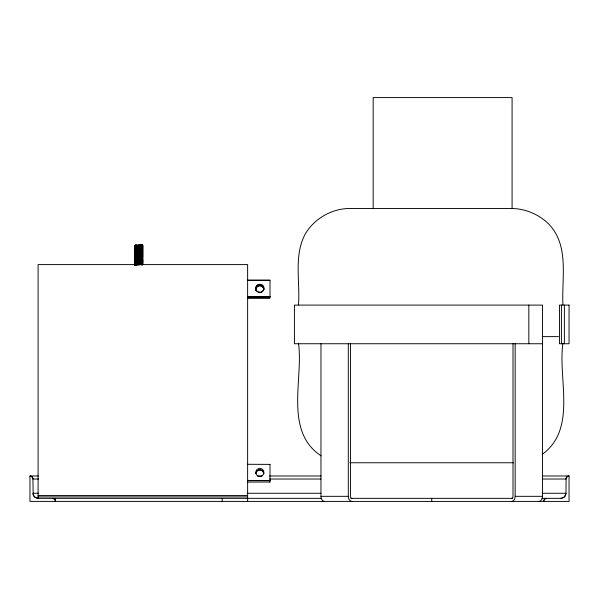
<?xml version="1.0" encoding="UTF-8"?>
<svg xmlns="http://www.w3.org/2000/svg" width="599" height="599" viewBox="0 0 599 599"><rect width="100%" height="100%" fill="white"/><g stroke="black" fill="none" stroke-linecap="round" stroke-linejoin="round"><path stroke-width="0.9" d="M139.694 264.915L139.837 245.141M140.713 245.081L137.733 245.276L137.875 265.043M136.976 245.081L137.029 265.11M140.548 264.855L140.825 245.081L134.715 245.59L135.741 245.942L135.262 245.425M141.663 245.156C141.079 251.475 141.858 258.356 141.274 264.803M542.432 454.207C577.294 428.787 557.624 378.501 562.948 343.145M135.262 245.5L135.741 245.178M135.262 246.511L135.741 246.196L135.262 245.553M136.302 265.162C135.711 259.023 136.497 252.696 135.913 246.533L134.715 246.481L142.854 245.972L135.269 246.159L134.715 246.608L142.307 246.414C144.045 245.837 140.66 245.942 142.263 245.081M141.836 245.433L142.719 245.081L142.188 245.665L142.719 246.107M135.389 253.04C133.27 250.457 138.983 250.449 142.307 250.487L142.854 250.165L142.307 249.723L135.269 250.232L134.715 250.547L135.269 250.996L135.741 251.026L135.262 250.711L135.741 249.94L135.262 249.626M135.262 250.584L135.741 250.262L134.715 249.528L135.269 249.214L142.854 249.019L135.269 249.978L135.741 250.008M135.262 251.602L142.307 250.741L142.854 251.056L142.307 251.505C141.454 252.216 133.337 250.891 135.269 253.025L135.741 253.063L135.262 252.673L135.741 251.977L135.262 251.662M135.262 253.632L135.741 252.995M135.913 249.731L134.715 249.656L142.854 249.147L141.836 249.498L142.307 250.075M135.741 254.013L135.262 254.65L135.741 255.099L134.715 254.747L142.307 253.789L142.854 254.111L142.307 254.553C141.454 255.271 133.337 253.946 135.269 256.08C135.718 256.2 135.681 257.226 135.262 257.832M135.913 250.749L134.715 250.674L142.854 250.165L141.836 250.517L142.854 251.183L134.715 251.692L135.913 251.767M135.262 259.734L135.741 259.097M135.262 260.752L135.741 260.438L134.715 260.722L135.741 261.201L135.262 259.794M135.741 255.032L135.269 255.316L142.307 254.807L142.854 255.129L142.307 255.571L135.269 256.08L135.741 257.061L134.715 256.776L142.307 255.825L142.854 256.14L141.836 256.619L142.307 257.196M135.262 261.77L135.741 261.456L135.262 260.812M135.262 257.765L135.741 258.147L134.715 257.667L142.854 257.158L142.307 257.256C142.195 259.839 142.921 255.638 142.188 254.8M135.741 262.145L135.262 262.916M135.741 263.163L135.262 264.953M135.262 264.825L135.741 264.503L134.715 264.915L135.913 264.99M135.741 264.249L135.269 264.219L142.854 263.261L135.269 263.455C133.337 265.731 141.454 263.493 142.307 263.964L142.854 264.406L141.836 265.013M134.857 245.455C135.307 244.602 135.404 246.234 134.857 246.488M135.389 246.152C134.49 247.245 135.756 248.465 134.857 249.671M134.857 247.492L135.389 247.17M134.857 248.503L135.389 248.188M134.857 249.521L135.389 249.206M142.188 245.388L142.704 245.081M135.389 252.022C134.895 251.513 134.887 250.719 135.389 250.225M134.857 250.554L135.389 250.24L134.857 249.648M142.719 246.092C142.263 247.38 142.263 248.78 142.719 250.045M134.857 251.558L135.389 251.243M134.857 252.576L135.389 252.254M135.389 253.018C134.154 253.662 136.115 254.103 134.857 254.627M134.857 253.609L135.389 253.295M135.389 254.29C134.386 255.039 135.861 255.93 134.857 256.784M134.857 255.623L135.389 255.309M134.857 256.642L135.389 256.327M134.857 257.802L135.389 257.345L134.857 256.769M134.857 257.675L135.389 257.36M142.719 253.212C142.233 253.811 142.233 254.553 142.719 255.137M135.389 260.153C134.895 259.644 134.887 258.858 135.389 258.356M134.857 258.693L135.389 258.379L134.857 257.787M134.857 259.696L135.389 259.374M135.389 261.171L134.857 260.842L135.389 260.138M134.857 260.73L135.389 260.408M135.389 261.157C134.513 262.519 135.733 263.605 134.857 264.923M134.857 261.748L135.389 261.426M134.857 262.744L135.389 262.429M134.857 263.762L135.389 263.448M134.857 264.78L135.389 264.466M142.719 260.333L142.188 260.662L142.719 261.366M142.719 261.351C141.813 262.437 143.086 263.71 142.188 264.736M135.262 249.693L135.741 247.911L134.715 247.499L135.741 246.96L135.269 245.904L142.854 245.081L134.715 245.463L136.302 245.837L135.913 246.533M135.741 248.997L135.269 248.959C133.337 246.825 141.454 248.151 142.307 247.432L142.854 247.117L142.307 246.668L135.269 247.177L135.741 247.215L135.262 246.571M135.741 249.251L135.269 248.959L142.854 248.008L135.269 248.196L135.741 248.233M135.262 253.564L135.741 254.081L135.269 254.043C133.337 251.909 141.454 253.235 142.307 252.516L142.854 252.201L142.307 251.76L135.269 252.269L135.741 252.299M135.741 254.335L135.269 254.043L142.854 253.092L135.269 253.28L135.741 253.317M135.741 257.383L135.269 257.098L142.854 256.267L134.715 256.776L135.913 256.851M135.913 258.888L134.715 258.813L142.854 258.304L134.715 258.686L142.307 257.862L142.854 257.285L134.715 257.795L135.913 257.87M135.389 262.19C132.993 260.236 141.544 261.224 142.307 260.655L142.854 260.34L142.307 259.891L135.269 260.146L142.307 259.637L142.854 259.322L142.307 258.88L134.715 259.831L135.741 260.183L135.262 259.667M135.262 262.849L135.741 263.231L135.269 263.201C133.337 261.067 141.454 262.392 142.307 261.673L142.854 261.359L142.307 260.909L135.269 261.419L135.741 261.456L135.262 261.703L135.741 262.22M541.998 498.353L560.911 498.353L564.513 496.871L565.995 493.269L566.1 478.242L567.523 476.385L569.05 475.98L569.05 501.408L29.95 501.408L29.95 475.98L38.373 475.98M136.145 245.081L135.269 245.148L137.029 245.081M135.741 263.485L135.269 263.201L142.854 262.25L135.269 262.437L135.741 262.474M142.307 245.118L134.715 245.59L135.913 245.665M134.715 264.915L142.854 264.406L142.307 264.983M562.948 304.958C561.48 277.824 569.769 244.879 548.048 223.36C538.291 214.143 525.503 208.849 512.085 208.467L349.344 208.467C331.434 208.766 314.512 218.538 305.295 233.895C293.54 255.706 300.286 281.418 298.482 304.958M247.627 280.197L269.999 280.197L269.999 297.995L247.627 297.995M247.627 280.28L269.999 280.28M247.627 296.468L269.999 296.468M247.627 296.557L269.999 296.557M247.627 297.905L269.999 297.905M542.492 336.623L558.44 336.623M542.499 343.744L294.416 343.744L294.416 305.093L542.499 305.093L542.499 496.324A5.084 3.594 -90 0 1 538.898 501.408M349.883 462.757L513.395 462.757M247.627 464.292L269.999 464.382M257.383 475.98L262.062 475.98M269.55 475.98L321.027 475.98M542.844 475.98L569.05 475.98A3.055 3.055 0 0 0 565.995 479.028L542.619 479.028M38.613 479.028L33.005 479.028A3.055 3.055 0 0 0 29.95 475.98L31.477 476.385L32.9 478.242L33.177 494.587L34.487 496.871L38.089 498.353L321.476 498.353M269.58 479.028L321.004 479.028M247.627 480.57L269.999 480.57M247.627 480.653L269.999 480.653M247.627 482.09L269.999 482.008M38.613 493.269L33.005 493.269A5.084 5.084 0 0 0 38.089 498.353L38.089 264.593L247.627 264.593L247.627 501.408M247.132 493.269L321.004 493.269M542.619 493.269L565.995 493.269A5.084 5.084 0 0 1 560.911 498.353M38.089 495.485L247.627 495.485M320.967 343.744L320.967 496.324L348.296 496.324A5.084 3.594 -90 0 0 351.898 501.408M511.568 501.408A5.084 3.594 -90 0 0 515.162 496.324L542.499 496.324M38.089 496.923L247.627 496.923M350.804 498.353L512.474 498.353M142.307 246.062L142.854 246.099L134.715 246.608L135.913 246.683M142.307 245.934L141.836 246.706L142.854 246.99L134.715 247.499L135.913 247.574M142.307 247.08L142.854 247.117L134.715 247.627L135.913 247.701M142.307 248.098L142.854 248.136L134.715 248.645L135.913 248.712M135.913 248.592L134.715 248.518L142.854 248.008L141.836 248.488L142.307 249.057M135.913 249.603L134.715 249.528L142.854 249.019L142.307 249.184M135.913 250.622L134.715 250.547L142.854 250.038L142.307 250.202M135.913 251.64L134.715 251.565L142.854 251.056L141.836 251.535L142.854 252.201L134.715 252.711L135.913 252.785M135.913 252.658L134.715 252.583L142.854 252.074L141.836 252.553L142.854 253.22L134.715 253.729L135.913 253.804M135.913 253.677L134.715 253.602L142.854 253.092L141.836 253.572L142.854 254.111L134.715 254.62L135.913 254.695M142.307 254.201L142.854 254.238L134.715 254.747L135.913 254.822M142.307 254.073L141.836 254.845L142.854 255.129L134.715 255.638L135.913 255.706M142.307 255.219L142.854 255.256L134.715 255.758L135.913 255.833M135.913 256.724L134.715 256.649L142.854 256.14L142.307 256.305M135.913 257.742L134.715 257.667L142.854 257.158L142.307 257.323M135.913 258.761L134.715 258.686L142.854 258.176L141.836 258.656L142.854 259.322L134.715 259.831L135.913 259.906M135.913 259.779L134.715 259.704L142.854 259.195L141.836 259.674L142.854 260.34L134.715 260.85L135.913 260.924M135.913 260.797L134.715 260.722L142.854 260.213L141.836 260.692L142.854 261.231L134.715 261.741L135.913 261.815M142.307 261.321L142.854 261.359L134.715 261.868L135.913 261.943M142.307 261.194L141.836 261.965L142.854 262.25L134.715 262.751L135.913 262.826M142.307 262.34L142.854 262.377L134.715 262.879L135.913 262.954M142.307 263.358L142.854 263.388L134.715 263.897L135.913 263.972M135.913 263.845L134.715 263.77L142.854 263.261L141.836 263.74L142.307 264.316M135.913 264.863L134.715 264.788L142.854 264.279L142.307 264.444M141.836 257.57L142.307 257.607L135.269 258.117L135.741 258.401M135.741 259.419L135.262 258.775M142.188 262.684L141.836 262.909L142.307 263.298M142.188 245.642L142.719 245.964M142.188 246.661L142.719 246.983M142.188 247.679L142.719 247.993M142.188 248.697L142.719 249.012M142.188 249.716C143.655 250.06 141.207 250.682 142.719 251.063M142.188 250.734C143.183 251.483 141.716 252.366 142.719 253.227M142.188 251.745L142.719 252.067M142.188 252.763L142.719 253.085M142.188 253.781L142.719 254.103M142.188 255.833L142.719 256.155M142.188 256.851L142.719 257.166M142.719 258.184L142.188 257.87C143.183 258.588 141.716 259.494 142.719 260.348M142.188 258.865L142.719 259.187M142.188 259.884L142.719 260.206M142.188 260.902L142.719 261.224M142.188 261.92L142.719 262.235M142.188 262.939L142.719 263.253M142.188 263.957L142.719 264.271M142.307 248.038L141.836 247.469L142.307 246.953M135.262 250.644L135.741 250.959L135.262 251.73M142.307 256.177L141.836 255.608L142.307 255.092M135.262 264.885L135.741 265.2M321.101 455.824C283.746 431.228 303.603 379.16 298.482 343.145M54.973 499.88L53.85 498.765L52.33 498.353A3.055 3.055 0 0 1 55.378 501.408L55.378 498.353M136.302 245.223L135.913 245.515M564.37 305.093L564.37 343.744M561.42 305.093L561.42 343.744M528.827 305.093L528.827 343.744M515.162 343.744L515.162 496.324M513.006 343.744L513.006 496.324A2.037 1.438 -90 0 1 511.568 498.353M512.085 208.467L512.085 97.592L373.177 97.592L373.177 208.467M431.729 498.353L431.729 501.408M350.46 343.744L350.46 496.324A2.037 1.438 -90 0 0 351.898 498.353M348.296 343.744L348.296 496.324M269.999 464.292L269.999 482.09M222.192 498.353L222.192 501.408M142.307 262.212L141.836 262.976M138.788 245.081L138.788 264.983M135.741 258.079L135.262 258.85M324.561 501.408A5.084 3.594 -90 0 1 320.967 496.324M255.788 473.435A4.066 4.066 0 0 1 263.852 473.24M255.788 473.517A4.066 4.066 0 0 1 263.852 473.322M255.788 290.208A4.066 4.066 0 0 1 259.397 285.723A4.066 4.066 0 0 1 263.874 289.339M255.788 290.29A4.066 4.066 0 0 1 259.397 285.813A4.066 4.066 0 0 1 263.874 289.422M543.727 500.622L543.622 501.408A3.055 3.055 0 0 1 546.67 498.353L545.15 498.765L543.727 500.622M135.741 247.147L135.262 247.657L135.741 247.979L135.262 247.589L135.741 247.215M135.741 255.286L135.262 255.795L135.741 256.11L135.262 255.728L135.741 255.354M569.05 305.093L559.459 305.093L559.459 343.744L569.05 343.744L569.05 305.093M257.435 475.718A4.066 4.066 0 0 0 263.874 472.866A4.066 4.066 0 0 0 258.184 468.71A4.066 4.066 0 0 0 257.435 475.718M257.278 291.503A4.066 4.066 0 0 0 263.852 288.965A4.066 4.066 0 0 0 258.364 284.54A4.066 4.066 0 0 0 257.278 291.503A4.066 4.066 0 0 0 263.852 289.047A4.066 4.066 0 0 0 258.364 284.622A4.066 4.066 0 0 0 257.278 291.586"/></g></svg>
